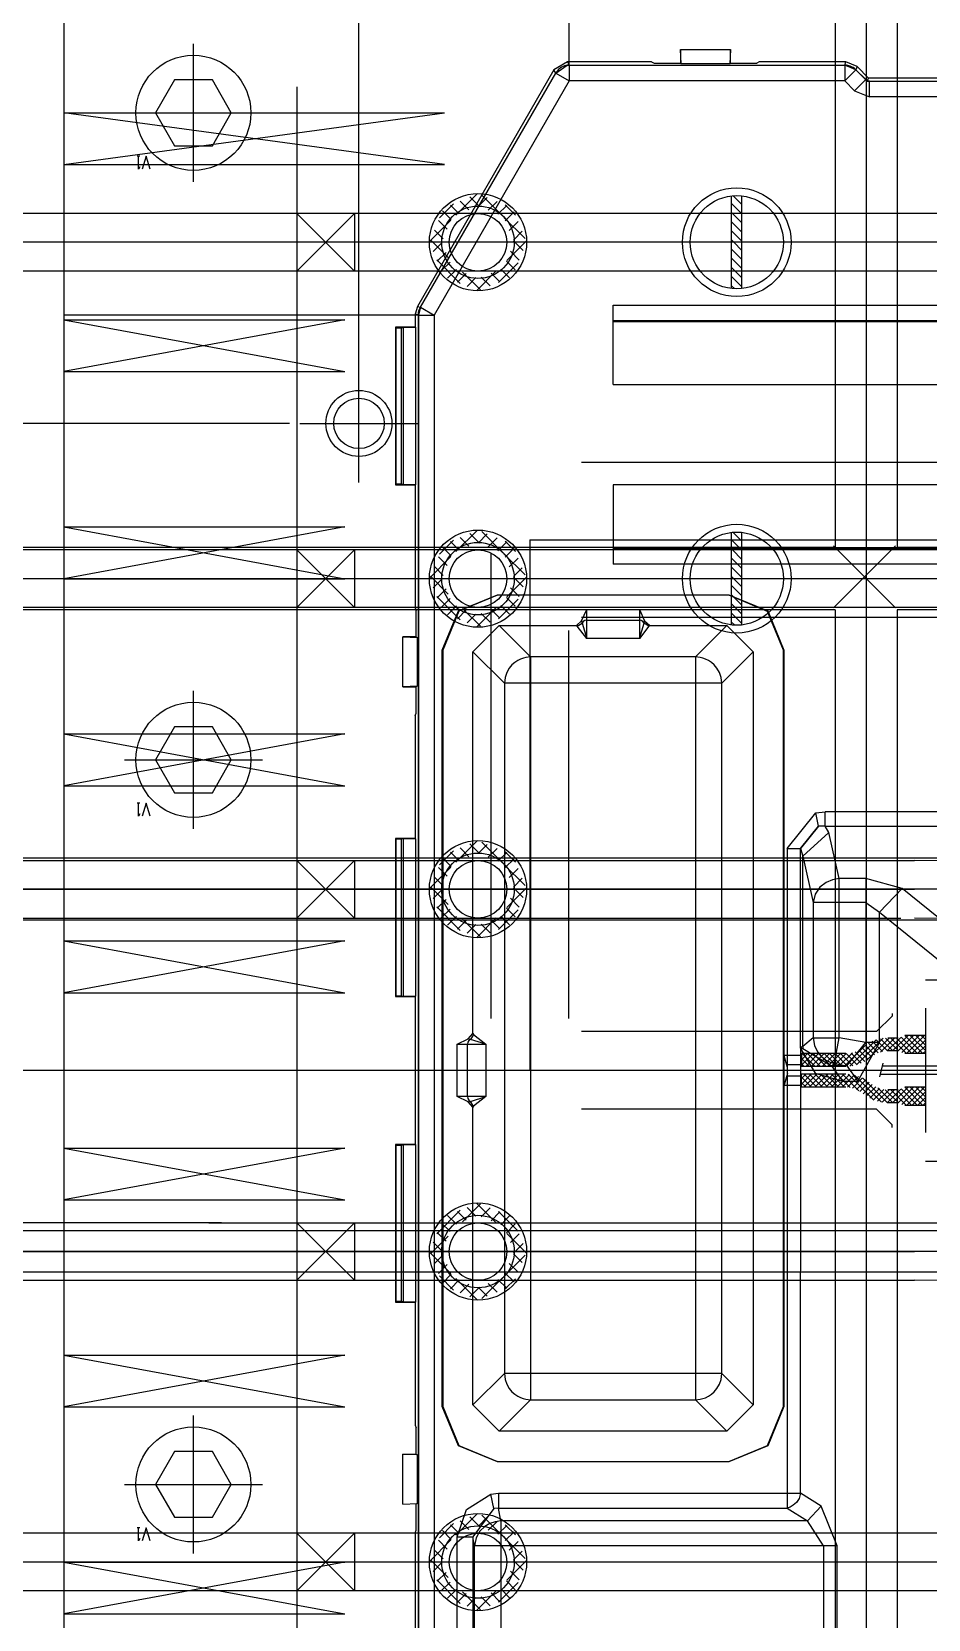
# Model space of a CAD drawing. Header units: millimetres. Extents: x -1 to 1014, y -756 to 757.
# Drawn here: x 741.8 to 788.4, y 267 to 349.3 of the extents above; entities that cross this region are included whole.
import ezdxf

# ---------------------------------------------------------------- set-up
doc = ezdxf.new("R2010")
doc.units = ezdxf.units.MM

# ---------------------------------------------------------------- blocks, each defined once
blk = doc.blocks.new('blockName2')
for points in [[(758.826, 332.098), (758.826, 410.377)], [(783.534, 405.569), (783.534, 322.582)], [(785.146, 405.569), (785.146, 231.002)], [(786.757, 405.569), (786.757, 322.582)], [(769.742, 347.618), (769.742, 363.942)], [(743.518, 358.57), (743.518, 231.002)], [(750.232, 341.561), (750.232, 348.723)], [(769.648, 347.78), (768.94, 347.372)], [(769.742, 347.618), (769.688, 347.616), (769.629, 347.61), (769.564, 347.598), (769.493, 347.579), (769.419, 347.551), (769.341, 347.512), (769.261, 347.461), (769.182, 347.395), (769.105, 347.312), (769.034, 347.209)], [(769.034, 347.209), (769.63, 347.61)], [(769.63, 347.61), (769.742, 347.618)], [(774.013, 347.78), (769.648, 347.78)], [(769.648, 347.78), (769.742, 347.618)], [(769.742, 347.618), (784.032, 347.618)], [(769.742, 347.618), (769.742, 346.8)], [(769.742, 347.618), (784.032, 347.618)], [(774.013, 347.78), (774.145, 347.728)], [(774.145, 347.728), (775.508, 347.728)], [(775.51, 348.42), (775.508, 347.728)], [(775.545, 347.678), (775.508, 347.728)], [(775.51, 348.42), (778.102, 348.42)], [(775.545, 347.678), (775.51, 348.42)], [(778.067, 347.678), (775.545, 347.678)], [(778.102, 348.42), (778.067, 347.678)], [(778.105, 347.728), (778.067, 347.678)], [(778.105, 347.728), (778.102, 348.42)], [(778.105, 347.728), (779.468, 347.728)], [(779.599, 347.78), (779.468, 347.728)], [(784.1, 347.78), (779.599, 347.78)], [(784.032, 347.618), (784.1, 347.78)], [(784.611, 347.377), (784.538, 347.442), (784.464, 347.494), (784.392, 347.534), (784.322, 347.564), (784.256, 347.586), (784.193, 347.602), (784.135, 347.611), (784.082, 347.616), (784.032, 347.618)], [(784.032, 347.618), (784.032, 346.8)], [(784.611, 347.377), (784.032, 347.618)], [(784.679, 347.54), (784.1, 347.78)], [(751.217, 343.437), (752.201, 345.142), (751.217, 346.847), (749.248, 346.847), (748.263, 345.142), (749.248, 343.437), (751.217, 343.437)], [(768.94, 347.372), (761.856, 335.101)], [(762.018, 335.057), (769.034, 347.209)], [(762.018, 335.057), (769.034, 347.209)], [(769.742, 346.8), (762.726, 334.649)], [(769.034, 347.209), (768.94, 347.372)], [(769.034, 347.209), (769.742, 346.8)], [(784.032, 346.8), (769.742, 346.8)], [(784.611, 347.377), (784.032, 346.8)], [(784.544, 346.287), (784.032, 346.8)], [(785.123, 346.864), (784.544, 346.287)], [(784.679, 347.54), (784.611, 347.377)], [(784.611, 347.377), (785.123, 346.864)], [(784.611, 347.377), (785.203, 346.784)], [(785.27, 346.946), (784.679, 347.54)], [(785.123, 346.864), (785.2, 346.777)], [(785.2, 346.777), (785.123, 346.864)], [(785.2, 346.777), (785.27, 346.946)], [(785.2, 346.777), (785.316, 346.784)], [(785.2, 346.777), (785.203, 346.784)], [(785.316, 346.784), (785.2, 346.777)], [(785.203, 346.784), (799.002, 346.784)], [(798.935, 346.946), (785.27, 346.946)], [(785.316, 346.784), (798.889, 346.784)], [(785.316, 345.966), (785.316, 346.784)], [(755.603, 346.485), (755.603, 243.087)], [(784.544, 346.287), (785.316, 345.966)], [(798.889, 345.966), (785.316, 345.966)], [(743.518, 342.456), (763.271, 345.142)], [(763.271, 342.456), (743.518, 345.142)], [(743.518, 345.142), (763.271, 345.142)], [(746.651, 345.142), (753.813, 345.142)], [(747.446, 342.893), (747.311, 342.893)], [(747.446, 342.333), (747.379, 342.221), (747.379, 342.893)], [(747.983, 342.221), (747.781, 342.893), (747.58, 342.221)], [(743.518, 342.456), (763.271, 342.456)], [(763.739, 340.428), (763.003, 339.692)], [(764.028, 339.904), (763.573, 340.359)], [(764.955, 340.931), (763.856, 339.833)], [(764.531, 340.112), (764.076, 340.567)], [(765.079, 340.276), (764.58, 340.776)], [(765.487, 340.751), (765.032, 340.296)], [(766.295, 339.773), (765.196, 340.871)], [(765.99, 340.542), (765.535, 340.087)], [(766.494, 340.334), (766.039, 339.879)], [(766.943, 339.837), (766.412, 340.368)], [(778.163, 336.026), (778.163, 340.83)], [(778.685, 339.921), (778.163, 340.443)], [(778.7, 340.381), (778.251, 340.83)], [(778.7, 336.026), (778.7, 340.83)], [(755.603, 339.921), (702.696, 339.921)], [(930.171, 339.921), (755.603, 339.921)], [(758.59, 336.935), (755.603, 339.921)], [(755.603, 336.935), (758.59, 339.921)], [(755.603, 339.921), (755.603, 336.935)], [(758.59, 339.921), (758.59, 336.935)], [(763.598, 339.575), (762.5, 338.476)], [(763.403, 339.104), (762.948, 339.559)], [(763.612, 339.607), (763.157, 340.062)], [(767.447, 338.621), (766.348, 339.719)], [(766.875, 340.002), (766.42, 339.547)], [(767.083, 339.499), (766.628, 339.044)], [(778.21, 339.921), (778.163, 339.968)], [(778.7, 338.956), (778.163, 339.493)], [(778.7, 339.431), (778.21, 339.921)], [(778.7, 339.906), (778.685, 339.921)], [(763.455, 337.628), (762.531, 338.552)], [(763.195, 338.6), (762.74, 339.055)], [(767.292, 338.995), (766.837, 338.54)], [(778.7, 338.481), (778.163, 339.019)], [(755.603, 338.428), (697.06, 338.428)], [(930.171, 338.428), (754.11, 338.428)], [(763.135, 338.399), (762.68, 337.944)], [(763.344, 337.896), (762.889, 337.441)], [(767.5, 338.492), (766.492, 337.483)], [(767.143, 337.501), (766.688, 337.956)], [(767.351, 338.004), (766.852, 338.504)], [(778.279, 338.428), (778.163, 338.544)], [(778.7, 337.532), (778.163, 338.069)], [(778.7, 338.007), (778.279, 338.428)], [(755.603, 336.935), (702.696, 336.935)], [(930.171, 336.935), (755.603, 336.935)], [(764.086, 336.284), (762.86, 337.511)], [(763.552, 337.392), (763.097, 336.937)], [(763.884, 337.012), (763.429, 336.557)], [(765.948, 336.939), (764.939, 335.931)], [(767.087, 337.366), (766.065, 336.344)], [(766.638, 336.581), (766.183, 337.036)], [(766.934, 336.997), (766.479, 337.452)], [(778.7, 337.057), (778.163, 337.594)], [(778.348, 336.935), (778.163, 337.12)], [(778.7, 336.582), (778.348, 336.935)], [(764.387, 336.803), (763.932, 336.348)], [(765.127, 335.956), (764.204, 336.879)], [(764.891, 336.594), (764.436, 336.139)], [(765.631, 336.164), (765.176, 336.619)], [(766.134, 336.373), (765.679, 336.828)], [(778.7, 336.108), (778.163, 336.645)], [(778.307, 336.026), (778.163, 336.17)], [(761.909, 334.649), (743.518, 334.649)], [(761.856, 335.101), (761.746, 334.692)], [(761.746, 334.692), (761.746, 334.026)], [(761.909, 334.649), (761.746, 334.692)], [(761.856, 335.101), (762.018, 335.057)], [(761.909, 334.649), (761.921, 334.791), (761.958, 334.928), (762.018, 335.057)], [(762.018, 335.057), (761.909, 334.649)], [(761.909, 250.412), (761.909, 334.649)], [(761.909, 334.649), (762.726, 334.649)], [(761.909, 334.649), (761.909, 250.412)], [(762.018, 335.057), (762.726, 334.649)], [(762.726, 334.649), (762.726, 250.412)], [(772.013, 335.164), (812.661, 335.164)], [(772.013, 331.046), (772.013, 335.164)], [(743.518, 334.399), (758.094, 334.399)], [(758.094, 334.399), (743.518, 331.714)], [(743.518, 334.399), (758.094, 331.714)], [(760.718, 334.026), (760.718, 325.835)], [(760.718, 334.026), (760.751, 333.993)], [(761.746, 334.026), (760.718, 334.026)], [(760.751, 325.868), (760.751, 333.993)], [(760.751, 333.993), (761.034, 333.993)], [(761.034, 333.993), (761.129, 334.016)], [(761.034, 325.868), (761.034, 333.993)], [(761.129, 325.844), (761.129, 334.016)], [(761.129, 334.016), (761.765, 334.016)], [(761.746, 334.026), (761.765, 334.016)], [(761.765, 334.016), (761.765, 325.844)], [(811.875, 334.348), (772.013, 334.348)], [(772.013, 334.309), (812.035, 334.309)], [(758.826, 325.958), (758.826, 332.098)], [(743.518, 331.714), (758.094, 331.714)], [(772.013, 331.046), (812.035, 331.046)], [(755.219, 329.028), (676.525, 329.028)], [(755.757, 329.028), (761.896, 329.028)], [(770.375, 327.014), (943.599, 327.014)], [(760.751, 325.868), (760.718, 325.835)], [(760.718, 325.835), (761.746, 325.835)], [(761.034, 325.868), (760.751, 325.868)], [(761.129, 325.844), (761.034, 325.868)], [(761.765, 325.844), (761.129, 325.844)], [(761.765, 325.844), (761.746, 325.835)], [(761.746, 325.835), (761.746, 319.454)], [(812.035, 325.836), (772.013, 325.836)], [(772.013, 325.836), (772.013, 321.718)], [(743.518, 323.657), (758.094, 323.657)], [(758.094, 323.657), (743.518, 320.971)], [(743.518, 323.657), (758.094, 320.971)], [(763.739, 322.971), (763.003, 322.235)], [(764.028, 322.447), (763.573, 322.902)], [(764.955, 323.475), (763.856, 322.376)], [(764.531, 322.656), (764.076, 323.111)], [(765.079, 322.82), (764.58, 323.319)], [(765.487, 323.294), (765.032, 322.839)], [(766.295, 322.316), (765.196, 323.415)], [(765.99, 323.086), (765.535, 322.631)], [(766.943, 322.38), (766.412, 322.911)], [(767.689, 322.985), (943.599, 322.985)], [(767.689, 322.985), (767.689, 295.457)], [(778.163, 318.569), (778.163, 323.373)], [(778.685, 322.464), (778.163, 322.986)], [(778.7, 322.924), (778.251, 323.373)], [(778.7, 318.569), (778.7, 323.373)], [(783.534, 322.582), (695.176, 322.582)], [(755.603, 322.464), (702.696, 322.464)], [(930.171, 322.464), (755.603, 322.464)], [(758.59, 319.478), (755.603, 322.464)], [(755.603, 319.478), (758.59, 322.464)], [(755.603, 322.464), (755.603, 319.478)], [(758.59, 322.464), (758.59, 319.478)], [(763.598, 322.118), (762.5, 321.02)], [(763.403, 321.647), (762.948, 322.102)], [(763.612, 322.151), (763.157, 322.606)], [(765.675, 322.314), (765.675, 298.143)], [(766.494, 322.877), (766.039, 322.422)], [(767.447, 321.164), (766.348, 322.263)], [(766.875, 322.546), (766.42, 322.091)], [(812.035, 322.573), (772.013, 322.573)], [(772.013, 322.534), (811.875, 322.534)], [(778.21, 322.464), (778.163, 322.511)], [(778.7, 321.974), (778.21, 322.464)], [(778.7, 322.449), (778.685, 322.464)], [(786.667, 319.45), (783.444, 322.673)], [(783.444, 319.45), (786.667, 322.673)], [(899.017, 322.582), (786.757, 322.582)], [(763.195, 321.143), (762.74, 321.598)], [(767.083, 322.042), (766.628, 321.587)], [(767.292, 321.538), (766.837, 321.083)], [(812.661, 321.718), (772.013, 321.718)], [(778.7, 321.5), (778.163, 322.037)], [(778.7, 321.025), (778.163, 321.562)], [(900.629, 320.971), (695.176, 320.971)], [(755.603, 320.971), (697.06, 320.971)], [(743.518, 320.971), (758.094, 320.971)], [(930.171, 320.971), (754.11, 320.971)], [(763.455, 320.171), (762.531, 321.095)], [(763.135, 320.943), (762.68, 320.488)], [(763.344, 320.439), (762.889, 319.984)], [(767.5, 321.035), (766.492, 320.027)], [(767.143, 320.044), (766.688, 320.499)], [(767.351, 320.548), (766.852, 321.047)], [(778.279, 320.971), (778.163, 321.087)], [(778.7, 320.075), (778.163, 320.612)], [(778.7, 320.55), (778.279, 320.971)], [(764.086, 318.828), (762.86, 320.054)], [(763.552, 319.936), (763.097, 319.48)], [(763.146, 317.267), (763.986, 319.295), (766.014, 320.135)], [(766.014, 320.108), (764.004, 319.277), (763.172, 317.267)], [(766.014, 320.135), (778.012, 320.135)], [(766.014, 320.108), (766.014, 320.135)], [(778.012, 320.108), (766.014, 320.108)], [(767.087, 319.909), (766.065, 318.887)], [(766.934, 319.54), (766.479, 319.995)], [(778.012, 320.135), (780.04, 319.295), (780.88, 317.267)], [(778.012, 320.135), (778.012, 320.108)], [(780.853, 317.267), (780.021, 319.276), (778.012, 320.108)], [(778.7, 319.6), (778.163, 320.138)], [(778.348, 319.478), (778.163, 319.663)], [(783.534, 319.36), (695.176, 319.36)], [(755.603, 319.478), (702.696, 319.478)], [(930.171, 319.478), (755.603, 319.478)], [(761.746, 319.454), (761.799, 319.322)], [(761.799, 317.959), (761.799, 319.322)], [(763.884, 319.555), (763.429, 319.1)], [(764.387, 319.346), (763.932, 318.891)], [(765.127, 318.499), (764.204, 319.422)], [(764.891, 319.138), (764.436, 318.683)], [(765.948, 319.482), (764.939, 318.474)], [(765.631, 318.708), (765.176, 319.163)], [(766.134, 318.916), (765.679, 319.371)], [(766.638, 319.125), (766.183, 319.58)], [(770.107, 318.539), (770.379, 318.792)], [(838.185, 318.957), (770.375, 318.957)], [(770.379, 318.792), (770.65, 319.365)], [(770.379, 318.792), (770.402, 318.665)], [(770.65, 318.823), (770.549, 318.804), (770.462, 318.748), (770.402, 318.665)], [(770.65, 319.365), (773.376, 319.365)], [(770.65, 317.872), (770.65, 319.365)], [(770.65, 318.823), (773.376, 318.823)], [(773.376, 319.365), (773.647, 318.792)], [(773.376, 319.365), (773.376, 317.872)], [(773.623, 318.665), (773.564, 318.748), (773.477, 318.804), (773.376, 318.823)], [(773.623, 318.665), (773.647, 318.792)], [(773.647, 318.792), (773.918, 318.539)], [(778.7, 318.651), (778.163, 319.188)], [(778.7, 319.126), (778.348, 319.478)], [(783.534, 319.36), (783.534, 232.613)], [(786.757, 319.36), (786.757, 229.39)], [(899.017, 319.36), (786.757, 319.36)], [(761.799, 317.959), (761.106, 317.957)], [(761.106, 315.365), (761.106, 317.957)], [(761.106, 317.957), (761.848, 317.922)], [(761.799, 317.959), (761.848, 317.922)], [(764.742, 317.179), (766.102, 318.539)], [(766.102, 318.539), (770.107, 318.539)], [(766.102, 318.539), (767.734, 316.907)], [(769.703, 318.285), (769.703, 298.143)], [(770.154, 318.506), (770.107, 318.539)], [(770.154, 318.506), (770.402, 318.665)], [(770.65, 317.871), (770.154, 318.506)], [(770.402, 318.665), (770.65, 317.872)], [(773.376, 317.872), (773.623, 318.665)], [(773.871, 318.506), (773.376, 317.871)], [(773.871, 318.506), (773.623, 318.665)], [(773.918, 318.539), (773.871, 318.506)], [(773.918, 318.539), (777.924, 318.539)], [(777.924, 318.539), (776.292, 316.907)], [(777.924, 318.539), (779.284, 317.179)], [(778.307, 318.569), (778.163, 318.713)], [(761.848, 317.922), (761.848, 315.4)], [(763.146, 278.009), (763.146, 317.267)], [(763.146, 317.267), (763.172, 317.267)], [(763.172, 317.267), (763.172, 278.009)], [(764.742, 297.363), (764.742, 317.179)], [(764.742, 317.179), (766.374, 315.547)], [(773.376, 317.871), (770.65, 317.871)], [(779.284, 317.179), (777.652, 315.547)], [(779.284, 317.179), (779.284, 278.097)], [(780.853, 278.009), (780.853, 317.267)], [(780.88, 317.267), (780.853, 317.267)], [(780.88, 317.267), (780.88, 278.009)], [(767.734, 316.907), (767.61, 316.901), (767.49, 316.884), (767.357, 316.852), (767.214, 316.801), (767.065, 316.728), (766.913, 316.627), (766.762, 316.494), (766.62, 316.322), (766.498, 316.109), (766.41, 315.85), (766.374, 315.547)], [(767.734, 316.907), (767.734, 278.37)], [(776.292, 316.907), (767.734, 316.907)], [(776.292, 316.907), (776.292, 278.37)], [(777.652, 315.547), (777.616, 315.85), (777.528, 316.108), (777.406, 316.321), (777.265, 316.492), (777.115, 316.625), (776.964, 316.726), (776.815, 316.8), (776.673, 316.85), (776.541, 316.883), (776.42, 316.9), (776.292, 316.907)], [(766.374, 315.547), (766.374, 279.729)], [(777.652, 315.547), (766.374, 315.547)], [(777.652, 279.729), (777.652, 315.547)], [(750.232, 307.99), (750.232, 315.153)], [(761.848, 315.4), (761.106, 315.365)], [(761.106, 315.365), (761.799, 315.363)], [(761.848, 315.4), (761.799, 315.363)], [(761.799, 314), (761.799, 315.363)], [(761.746, 313.868), (761.799, 314)], [(761.746, 313.868), (761.746, 307.488)], [(751.217, 309.866), (752.201, 311.571), (751.217, 313.277), (749.248, 313.277), (748.263, 311.571), (749.248, 309.866), (751.217, 309.866)], [(743.518, 312.914), (758.094, 312.914)], [(758.094, 312.914), (743.518, 310.229)], [(743.518, 312.914), (758.094, 310.229)], [(746.651, 311.571), (753.813, 311.571)], [(743.518, 310.229), (758.094, 310.229)], [(747.446, 309.322), (747.311, 309.322)], [(747.446, 308.762), (747.379, 308.651), (747.379, 309.322)], [(747.983, 308.651), (747.781, 309.322), (747.58, 308.651)], [(781.039, 306.967), (782.531, 308.814)], [(781.747, 306.967), (782.68, 308.121)], [(782.68, 308.121), (781.747, 306.967)], [(782.531, 308.814), (783.016, 308.865)], [(782.68, 308.121), (782.531, 308.814)], [(783.016, 308.124), (782.68, 308.121)], [(818.444, 308.865), (783.016, 308.865)], [(783.016, 308.124), (783.016, 308.865)], [(783.208, 307.8), (783.016, 308.124)], [(783.016, 308.124), (817.628, 308.124)], [(760.718, 307.488), (760.718, 299.296)], [(760.751, 307.454), (760.718, 307.488)], [(761.746, 307.488), (760.718, 307.488)], [(760.751, 299.33), (760.751, 307.454)], [(761.034, 307.454), (760.751, 307.454)], [(761.129, 307.478), (761.034, 307.454)], [(761.034, 299.33), (761.034, 307.454)], [(761.129, 299.306), (761.129, 307.478)], [(761.765, 307.478), (761.129, 307.478)], [(761.746, 307.488), (761.765, 307.478)], [(761.765, 307.478), (761.765, 299.306)], [(764.955, 307.361), (763.856, 306.262)], [(766.295, 306.202), (765.196, 307.301)], [(781.853, 306.565), (783.208, 307.8)], [(783.748, 305.406), (783.208, 307.8)], [(790.248, 306.468), (695.176, 306.468)], [(763.739, 306.857), (763.003, 306.121)], [(763.612, 306.037), (763.157, 306.492)], [(764.028, 306.333), (763.573, 306.788)], [(764.531, 306.542), (764.076, 306.997)], [(765.079, 306.706), (764.58, 307.205)], [(765.487, 307.18), (765.032, 306.725)], [(765.99, 306.972), (765.535, 306.517)], [(766.494, 306.763), (766.039, 306.308)], [(766.943, 306.266), (766.412, 306.797)], [(766.875, 306.432), (766.42, 305.977)], [(781.039, 306.967), (781.039, 272.745)], [(781.039, 306.967), (781.747, 306.967)], [(781.747, 306.968), (781.853, 306.565)], [(781.747, 296.664), (781.747, 306.968)], [(781.853, 296.704), (781.853, 306.565)], [(781.853, 306.565), (782.392, 304.171)], [(702.696, 306.35), (787.653, 306.35)], [(758.59, 303.364), (755.603, 306.35)], [(755.603, 303.364), (758.59, 306.35)], [(755.603, 306.35), (755.603, 303.364)], [(758.59, 306.35), (758.59, 303.364)], [(763.598, 306.004), (762.5, 304.906)], [(763.403, 305.533), (762.948, 305.988)], [(767.447, 305.05), (766.348, 306.149)], [(767.083, 305.928), (766.628, 305.473)], [(930.171, 306.05), (787.653, 306.35)], [(695.176, 304.857), (787.653, 304.857)], [(893.914, 304.857), (695.176, 304.857)], [(763.455, 304.057), (762.531, 304.981)], [(763.135, 304.829), (762.68, 304.374)], [(763.195, 305.03), (762.74, 305.485)], [(767.5, 304.921), (766.492, 303.913)], [(767.292, 305.425), (766.837, 304.97)], [(767.351, 304.434), (766.852, 304.933)], [(783.748, 305.406), (783.404, 305.352), (783.07, 305.214), (782.751, 304.969), (782.5, 304.607), (782.392, 304.171)], [(783.748, 297.153), (783.748, 305.406)], [(785.131, 305.406), (783.748, 305.406)], [(787.02, 304.898), (785.131, 305.406)], [(785.131, 305.406), (785.131, 296.897)], [(787.02, 304.898), (785.839, 303.662)], [(792.135, 300.767), (787.02, 304.898)], [(930.171, 304.857), (787.653, 304.857)], [(763.344, 304.325), (762.889, 303.87)], [(767.143, 303.93), (766.688, 304.385)], [(782.392, 304.171), (782.392, 297.153)], [(785.131, 304.171), (782.392, 304.171)], [(785.131, 304.171), (785.839, 303.662)], [(790.248, 303.246), (695.176, 303.246)], [(702.696, 303.364), (786.941, 303.364)], [(764.086, 302.714), (762.86, 303.94)], [(763.552, 303.822), (763.097, 303.367)], [(763.884, 303.441), (763.429, 302.986)], [(764.387, 303.232), (763.932, 302.777)], [(765.127, 302.385), (764.204, 303.309)], [(765.948, 303.368), (764.939, 302.36)], [(766.134, 302.802), (765.679, 303.257)], [(767.087, 303.796), (766.065, 302.774)], [(766.638, 303.011), (766.183, 303.466)], [(766.934, 303.427), (766.479, 303.882)], [(785.839, 296.897), (785.839, 303.662)], [(785.839, 303.662), (790.954, 299.531)], [(930.171, 303.123), (787.653, 303.364)], [(764.891, 303.024), (764.436, 302.569)], [(765.631, 302.594), (765.176, 303.049)], [(743.518, 302.172), (758.094, 302.172)], [(758.094, 302.172), (743.518, 299.486)], [(743.518, 302.172), (758.094, 299.486)], [(788.234, 300.157), (789.846, 300.157)], [(788.234, 300.157), (789.846, 300.157)], [(743.518, 299.486), (758.094, 299.486)], [(760.718, 299.296), (760.751, 299.33)], [(760.718, 299.296), (761.746, 299.296)], [(760.751, 299.33), (761.034, 299.33)], [(761.034, 299.33), (761.129, 299.306)], [(761.129, 299.306), (761.765, 299.306)], [(761.765, 299.306), (761.746, 299.296)], [(761.746, 299.296), (761.746, 291.619)], [(785.683, 297.471), (786.488, 298.277)], [(785.683, 297.471), (786.488, 298.277)], [(786.488, 298.412), (786.488, 298.277)], [(786.488, 298.412), (786.488, 298.277)], [(788.235, 292.234), (788.235, 298.68)], [(764.489, 297.092), (764.742, 297.363)], [(764.742, 297.363), (764.774, 297.316)], [(780.587, 297.471), (770.375, 297.472)], [(785.683, 297.471), (780.587, 297.471)], [(785.683, 297.471), (780.587, 297.471)], [(763.915, 296.82), (764.489, 297.092)], [(763.915, 296.82), (765.409, 296.82)], [(763.915, 294.094), (763.915, 296.82)], [(764.616, 297.068), (764.532, 297.008), (764.477, 296.922), (764.458, 296.82)], [(764.458, 294.094), (764.458, 296.82)], [(764.616, 297.068), (764.489, 297.092)], [(764.774, 297.316), (764.616, 297.068)], [(765.409, 296.82), (764.616, 297.068)], [(764.774, 297.316), (765.409, 296.82)], [(765.409, 296.82), (765.409, 294.094)], [(781.853, 296.704), (781.747, 296.664)], [(781.747, 296.664), (781.834, 296.606)], [(781.751, 296.537), (781.747, 296.664)], [(781.747, 273.514), (781.752, 296.556)], [(781.858, 296.6), (781.752, 296.536)], [(781.754, 296.557), (782.495, 295.307), (783.916, 294.9)], [(782.392, 297.153), (781.853, 296.704)], [(781.853, 296.704), (781.858, 296.6)], [(781.858, 296.6), (783.356, 295.7)], [(782.392, 297.153), (782.458, 296.747), (782.614, 296.419), (782.821, 296.171), (783.049, 295.996), (783.279, 295.884), (783.501, 295.82)], [(782.392, 297.153), (783.748, 297.153)], [(783.507, 295.851), (783.748, 297.153)], [(785.131, 296.897), (783.748, 297.153)], [(785.104, 296.76), (784.002, 295.659)], [(784.152, 295.7), (785.131, 296.897)], [(785.672, 297.043), (784.298, 295.669)], [(786.035, 297.121), (784.651, 295.737)], [(784.712, 294.9), (785.839, 296.897)], [(785.418, 296.155), (784.942, 296.632)], [(785.585, 296.273), (785.101, 296.758)], [(785.839, 296.897), (785.131, 296.897)], [(786.334, 297.136), (785.167, 295.968)], [(785.775, 296.368), (785.274, 296.869)], [(785.994, 296.434), (785.463, 296.965)], [(786.249, 296.464), (785.67, 297.043)], [(786.619, 297.136), (785.891, 296.408)], [(786.534, 296.464), (785.898, 297.1)], [(786.819, 296.464), (786.151, 297.132)], [(786.94, 297.172), (786.232, 296.464)], [(786.805, 297.136), (786.275, 297.136)], [(787.238, 296.33), (786.432, 297.136)], [(787.323, 297.27), (786.517, 296.464)], [(787.522, 296.33), (786.717, 297.136)], [(787.608, 297.27), (786.802, 296.464)], [(787.807, 296.33), (786.955, 297.182)], [(787.893, 297.27), (787.003, 296.381)], [(788.092, 296.33), (787.152, 297.27)], [(788.235, 297.27), (787.16, 297.27)], [(788.177, 297.27), (787.238, 296.33)], [(788.235, 296.472), (787.437, 297.27)], [(788.235, 297.042), (787.522, 296.33)], [(788.235, 296.757), (787.722, 297.27)], [(788.235, 296.757), (787.807, 296.33)], [(788.235, 297.042), (788.007, 297.27)], [(781.073, 295.611), (780.859, 296.332)], [(781.789, 296.236), (780.888, 296.236)], [(781.789, 295.753), (781.031, 295.753)], [(784.094, 296.33), (781.789, 296.33)], [(781.789, 296.33), (781.789, 295.659)], [(782.395, 296.33), (781.789, 295.724)], [(782.11, 296.33), (781.789, 296.009)], [(781.825, 296.33), (781.789, 296.294)], [(782.212, 295.659), (781.789, 296.081)], [(781.927, 295.659), (781.789, 295.797)], [(782.497, 295.659), (781.825, 296.33)], [(782.68, 296.33), (782.008, 295.659)], [(782.782, 295.659), (782.11, 296.33)], [(782.965, 296.33), (782.293, 295.659)], [(783.066, 295.659), (782.395, 296.33)], [(783.25, 296.33), (782.578, 295.659)], [(783.351, 295.659), (782.68, 296.33)], [(783.534, 296.33), (782.863, 295.659)], [(783.636, 295.659), (782.965, 296.33)], [(783.819, 296.33), (783.148, 295.659)], [(783.921, 295.659), (783.25, 296.33)], [(783.356, 295.7), (783.501, 295.82)], [(784.104, 296.33), (783.433, 295.659)], [(783.501, 295.82), (783.507, 295.851)], [(783.501, 295.82), (784.152, 295.7)], [(784.203, 295.662), (783.534, 296.33)], [(784.432, 296.374), (783.718, 295.659)], [(784.457, 295.692), (783.819, 296.33)], [(784.686, 295.748), (784.104, 296.33)], [(784.894, 295.825), (784.362, 296.357)], [(785.085, 295.919), (784.582, 296.422)], [(785.259, 296.03), (784.774, 296.515)], [(786.013, 295.84), (785.832, 295.117)], [(786.805, 296.464), (786.275, 296.464)], [(788.235, 296.33), (787.16, 296.33)], [(788.235, 296.472), (788.092, 296.33)], [(767.689, 295.457), (671.154, 295.457)], [(950.313, 295.457), (767.689, 295.457)], [(781.073, 295.303), (780.859, 294.582)], [(781.789, 295.162), (781.031, 295.162)], [(784.094, 295.659), (781.789, 295.659)], [(781.789, 294.584), (781.789, 295.256)], [(784.094, 295.256), (781.789, 295.256)], [(782.297, 295.256), (781.789, 294.748)], [(782.012, 295.256), (781.789, 295.032)], [(782.31, 294.584), (781.789, 295.105)], [(782.582, 295.256), (781.911, 294.584)], [(782.594, 294.584), (781.923, 295.256)], [(782.867, 295.256), (782.196, 294.584)], [(782.879, 294.584), (782.208, 295.256)], [(783.152, 295.256), (782.48, 294.584)], [(783.164, 294.584), (782.493, 295.256)], [(783.437, 295.256), (782.765, 294.584)], [(783.449, 294.584), (782.778, 295.256)], [(783.721, 295.256), (783.05, 294.584)], [(783.734, 294.584), (783.062, 295.256)], [(784.006, 295.256), (783.335, 294.584)], [(784.019, 294.584), (783.347, 295.256)], [(783.356, 295.7), (783.916, 294.9)], [(784.152, 295.7), (783.356, 295.7)], [(784.282, 295.247), (783.62, 294.584)], [(784.323, 294.565), (783.632, 295.256)], [(784.529, 295.208), (783.905, 294.584)], [(783.916, 294.9), (784.712, 294.9)], [(784.773, 294.4), (783.917, 295.256)], [(784.152, 295.7), (784.712, 294.9)], [(784.751, 295.146), (784.186, 294.581)], [(785.54, 293.918), (784.205, 295.253)], [(784.953, 295.063), (784.431, 294.541)], [(785.935, 293.808), (784.536, 295.207)], [(785.138, 294.964), (784.642, 294.467)], [(786.248, 293.779), (784.974, 295.053)], [(788.235, 295.242), (785.863, 295.242)], [(788.235, 295.672), (785.971, 295.672)], [(791.457, 295.672), (788.235, 295.672)], [(791.457, 295.242), (788.235, 295.242)], [(764.489, 293.823), (763.915, 294.094)], [(765.409, 294.094), (763.915, 294.094)], [(764.458, 294.094), (764.477, 293.993), (764.532, 293.907), (764.616, 293.847)], [(764.616, 293.847), (765.409, 294.094)], [(765.409, 294.094), (764.774, 293.599)], [(781.789, 294.678), (780.888, 294.678)], [(782.025, 294.584), (781.789, 294.82)], [(784.094, 294.584), (781.789, 294.584)], [(785.308, 294.848), (784.826, 294.367)], [(785.466, 294.721), (784.988, 294.244)], [(785.64, 294.61), (785.151, 294.122)], [(785.838, 294.523), (785.329, 294.015)], [(786.066, 294.467), (785.523, 293.924)], [(786.334, 294.45), (785.736, 293.852)], [(786.534, 293.779), (785.759, 294.553)], [(786.619, 294.45), (785.971, 293.802)], [(786.819, 293.778), (786.14, 294.457)], [(786.94, 294.487), (786.233, 293.779)], [(786.805, 294.45), (786.275, 294.45)], [(787.238, 293.644), (786.432, 294.45)], [(787.323, 294.584), (786.517, 293.779)], [(787.522, 293.644), (786.717, 294.45)], [(787.608, 294.584), (786.802, 293.779)], [(787.807, 293.644), (786.955, 294.496)], [(787.893, 294.584), (787.003, 293.695)], [(788.092, 293.644), (787.152, 294.584)], [(788.235, 294.584), (787.16, 294.584)], [(788.177, 294.584), (787.238, 293.644)], [(788.235, 293.787), (787.437, 294.584)], [(788.235, 294.357), (787.522, 293.644)], [(788.235, 294.072), (787.722, 294.584)], [(788.235, 294.072), (787.807, 293.644)], [(788.235, 294.357), (788.007, 294.584)], [(764.489, 293.823), (764.616, 293.847)], [(764.742, 293.552), (764.489, 293.823)], [(764.774, 293.599), (764.616, 293.847)], [(764.774, 293.599), (764.742, 293.552)], [(764.742, 278.097), (764.742, 293.552)], [(780.587, 293.443), (770.375, 293.443)], [(785.683, 293.439), (780.587, 293.439)], [(785.683, 293.439), (780.587, 293.439)], [(785.683, 293.439), (786.488, 292.633)], [(785.683, 293.439), (786.488, 292.633)], [(786.805, 293.779), (786.275, 293.779)], [(788.235, 293.644), (787.16, 293.644)], [(788.235, 293.787), (788.092, 293.644)], [(786.488, 292.499), (786.488, 292.633)], [(786.488, 292.499), (786.488, 292.633)], [(760.718, 291.619), (760.718, 283.427)], [(760.718, 291.619), (760.751, 291.585)], [(761.746, 291.619), (760.718, 291.619)], [(761.034, 291.585), (761.129, 291.609)], [(761.129, 283.437), (761.129, 291.609)], [(761.129, 291.609), (761.765, 291.609)], [(761.746, 291.619), (761.765, 291.609)], [(761.765, 291.609), (761.765, 283.437)], [(743.518, 291.429), (758.094, 291.429)], [(758.094, 291.429), (743.518, 288.743)], [(743.518, 291.429), (758.094, 288.743)], [(760.751, 283.461), (760.751, 291.585)], [(760.751, 291.585), (761.034, 291.585)], [(761.034, 283.461), (761.034, 291.585)], [(788.234, 290.753), (789.846, 290.753)], [(788.234, 290.753), (789.846, 290.753)], [(743.518, 288.743), (758.094, 288.743)], [(765.127, 288.53), (764.204, 287.606)], [(764.891, 287.891), (764.436, 288.346)], [(765.948, 287.546), (764.939, 288.555)], [(765.631, 288.321), (765.176, 287.866)], [(751.689, 287.551), (702.696, 287.551)], [(751.038, 287.551), (930.171, 287.551)], [(755.603, 287.551), (755.603, 284.564)], [(755.603, 284.564), (758.59, 287.551)], [(758.59, 284.564), (755.603, 287.551)], [(758.59, 287.551), (758.59, 284.564)], [(764.086, 288.201), (762.86, 286.975)], [(763.552, 287.093), (763.097, 287.548)], [(763.884, 287.474), (763.429, 287.929)], [(764.387, 287.683), (763.932, 288.138)], [(766.134, 288.113), (765.679, 287.658)], [(767.087, 287.119), (766.065, 288.141)], [(766.638, 287.904), (766.183, 287.449)], [(766.934, 287.488), (766.479, 287.033)], [(804.751, 287.132), (695.176, 287.132)], [(763.455, 286.857), (762.531, 285.934)], [(763.344, 286.59), (762.889, 287.045)], [(767.5, 285.994), (766.492, 287.002)], [(767.143, 286.985), (766.688, 286.53)], [(805.309, 286.058), (687.657, 286.058)], [(695.176, 286.058), (787.653, 286.058)], [(763.598, 284.911), (762.5, 286.009)], [(763.135, 286.086), (762.68, 286.541)], [(763.195, 285.885), (762.74, 285.43)], [(767.447, 285.865), (766.348, 284.766)], [(767.292, 285.49), (766.837, 285.945)], [(767.351, 286.481), (766.852, 285.982)], [(930.171, 286.058), (787.653, 286.058)], [(763.403, 285.382), (762.948, 284.927)], [(767.083, 284.987), (766.628, 285.442)], [(804.751, 284.983), (695.176, 284.983)], [(702.696, 284.564), (787.653, 284.564)], [(763.739, 284.058), (763.003, 284.794)], [(763.612, 284.878), (763.157, 284.423)], [(764.028, 284.582), (763.573, 284.127)], [(764.955, 283.554), (763.856, 284.653)], [(764.531, 284.373), (764.076, 283.918)], [(765.079, 284.209), (764.58, 283.71)], [(765.487, 283.735), (765.032, 284.19)], [(766.295, 284.713), (765.196, 283.614)], [(765.99, 283.943), (765.535, 284.398)], [(766.494, 284.152), (766.039, 284.607)], [(766.943, 284.649), (766.412, 284.118)], [(766.875, 284.483), (766.42, 284.938)], [(930.171, 284.327), (787.653, 284.564)], [(760.751, 283.461), (760.718, 283.427)], [(760.718, 283.427), (761.746, 283.427)], [(761.034, 283.461), (760.751, 283.461)], [(761.129, 283.437), (761.034, 283.461)], [(761.765, 283.437), (761.129, 283.437)], [(761.765, 283.437), (761.746, 283.427)], [(761.746, 283.427), (761.746, 277.047)], [(743.518, 280.686), (758.094, 280.686)], [(758.094, 280.686), (743.518, 278.001)], [(743.518, 280.686), (758.094, 278.001)], [(766.374, 279.729), (764.742, 278.097)], [(777.652, 279.729), (766.374, 279.729)], [(766.374, 279.729), (766.409, 279.427), (766.498, 279.168), (766.619, 278.955), (766.761, 278.784), (766.91, 278.651), (767.062, 278.55), (767.21, 278.477), (767.352, 278.426), (767.485, 278.394), (767.606, 278.376), (767.734, 278.37)], [(776.292, 278.37), (776.416, 278.376), (776.536, 278.393), (776.669, 278.425), (776.811, 278.475), (776.961, 278.549), (777.113, 278.649), (777.264, 278.783), (777.405, 278.954), (777.528, 279.168), (777.616, 279.426), (777.652, 279.729)], [(779.284, 278.097), (777.652, 279.729)], [(743.518, 278.001), (758.094, 278.001)], [(766.014, 275.142), (763.986, 275.981), (763.146, 278.009)], [(763.172, 278.009), (763.146, 278.009)], [(763.172, 278.009), (764.004, 276), (766.014, 275.168)], [(766.102, 276.738), (764.742, 278.097)], [(766.102, 276.738), (767.734, 278.37)], [(767.734, 278.37), (776.292, 278.37)], [(777.924, 276.738), (776.292, 278.37)], [(779.284, 278.097), (777.924, 276.738)], [(778.012, 275.168), (780.021, 276), (780.853, 278.009)], [(780.88, 278.009), (780.04, 275.981), (778.012, 275.142)], [(780.853, 278.009), (780.88, 278.009)], [(750.232, 270.391), (750.232, 277.554)], [(761.746, 277.047), (761.799, 276.915)], [(761.799, 275.552), (761.799, 276.915)], [(777.924, 276.738), (766.102, 276.738)], [(751.217, 272.267), (752.201, 273.972), (751.217, 275.678), (749.248, 275.678), (748.263, 273.972), (749.248, 272.267), (751.217, 272.267)], [(761.106, 275.55), (761.799, 275.552)], [(761.106, 272.958), (761.106, 275.55)], [(761.848, 275.515), (761.106, 275.55)], [(761.799, 275.552), (761.848, 275.515)], [(761.848, 275.515), (761.848, 272.993)], [(766.014, 275.168), (778.012, 275.168)], [(766.014, 275.142), (766.014, 275.168)], [(778.012, 275.142), (766.014, 275.142)], [(778.012, 275.168), (778.012, 275.142)], [(746.651, 273.972), (753.813, 273.972)], [(763.927, 271.249), (764.402, 272.68), (765.674, 273.477)], [(765.674, 273.477), (766.061, 273.514)], [(765.819, 272.724), (765.674, 273.477)], [(766.061, 273.514), (781.747, 273.514)], [(766.061, 273.514), (766.061, 272.745)], [(781.747, 273.514), (781.663, 273.248), (781.526, 273.039), (781.366, 272.89), (781.204, 272.796), (781.039, 272.745)], [(782.808, 272.846), (781.747, 273.514)], [(761.106, 272.958), (761.848, 272.993)], [(761.848, 272.993), (761.799, 272.956)], [(761.799, 271.593), (761.799, 272.956)], [(765.819, 272.724), (764.743, 271.249)], [(766.061, 272.745), (765.819, 272.724)], [(766.061, 272.745), (781.039, 272.745)], [(766.189, 272.077), (766.061, 272.745)], [(781.039, 272.745), (782.099, 272.077)], [(782.099, 272.077), (782.808, 272.846)], [(783.636, 270.796), (782.808, 272.846)], [(763.739, 271.944), (763.003, 271.208)], [(764.028, 271.42), (763.573, 271.875)], [(764.955, 272.447), (763.856, 271.349)], [(764.531, 271.628), (764.076, 272.083)], [(765.079, 271.792), (764.58, 272.292)], [(766.189, 272.077), (765.893, 272.04), (765.62, 271.947), (765.353, 271.787), (765.105, 271.545), (764.913, 271.21), (764.83, 270.796)], [(765.487, 272.267), (765.032, 271.812)], [(766.295, 271.289), (765.196, 272.387)], [(765.99, 272.058), (765.535, 271.603)], [(766.494, 271.85), (766.039, 271.395)], [(782.099, 272.077), (766.189, 272.077)], [(766.189, 272.077), (766.189, 264.37)], [(766.943, 271.353), (766.412, 271.884)], [(782.928, 270.796), (782.099, 272.077)], [(755.603, 271.437), (702.696, 271.437)], [(747.446, 271.723), (747.311, 271.723)], [(747.446, 271.163), (747.379, 271.051), (747.379, 271.723)], [(747.983, 271.051), (747.781, 271.723), (747.58, 271.051)], [(930.171, 271.437), (755.603, 271.437)], [(755.603, 271.437), (755.603, 268.451)], [(755.603, 268.451), (758.59, 271.437)], [(758.59, 268.451), (755.603, 271.437)], [(758.59, 271.437), (758.59, 268.451)], [(761.746, 271.461), (761.799, 271.593)], [(761.746, 271.461), (761.746, 265.08)], [(763.598, 271.091), (762.5, 269.992)], [(763.403, 270.62), (762.948, 271.075)], [(763.612, 271.123), (763.157, 271.578)], [(763.927, 257.2), (763.927, 271.249)], [(763.927, 271.249), (764.743, 271.249)], [(764.743, 271.249), (764.743, 257.539)], [(764.83, 270.796), (764.743, 271.249)], [(767.447, 270.137), (766.348, 271.235)], [(766.875, 271.518), (766.42, 271.063)], [(767.083, 271.015), (766.628, 270.56)], [(763.195, 270.116), (762.74, 270.571)], [(783.636, 270.796), (764.83, 270.796)], [(764.83, 264.37), (764.83, 270.796)], [(767.292, 270.511), (766.837, 270.056)], [(782.928, 270.796), (782.928, 263.662)], [(783.636, 264.37), (783.636, 270.796)], [(755.603, 269.944), (697.06, 269.944)], [(743.518, 269.944), (758.094, 269.944)], [(758.094, 269.944), (743.518, 267.258)], [(743.518, 269.944), (758.094, 267.258)], [(930.171, 269.944), (754.11, 269.944)], [(763.455, 269.144), (762.531, 270.068)], [(763.135, 269.915), (762.68, 269.46)], [(763.344, 269.412), (762.889, 268.957)], [(767.5, 270.008), (766.492, 268.999)], [(767.143, 269.017), (766.688, 269.472)], [(767.351, 269.52), (766.852, 270.02)], [(764.086, 267.8), (762.86, 269.027)], [(763.552, 268.908), (763.097, 268.453)], [(767.087, 268.882), (766.065, 267.86)], [(766.638, 268.097), (766.183, 268.552)], [(766.934, 268.513), (766.479, 268.968)], [(755.603, 268.451), (702.696, 268.451)], [(930.171, 268.451), (755.603, 268.451)], [(763.884, 268.528), (763.429, 268.072)], [(764.387, 268.319), (763.932, 267.864)], [(765.127, 267.472), (764.204, 268.395)], [(764.891, 268.11), (764.436, 267.655)], [(765.948, 268.455), (764.939, 267.447)], [(765.631, 267.68), (765.176, 268.135)], [(766.134, 267.889), (765.679, 268.344)], [(743.518, 267.258), (758.094, 267.258)]]:
    blk.add_lwpolyline(points)
for centre, radius in [((750.232, 345.142), 2.9844), ((778.432, 338.428), 2.8199), ((765.003, 338.428), 2.5234), ((765.003, 338.428), 1.88), ((778.432, 338.428), 2.4171), ((765.003, 338.428), 1.4932), ((758.826, 329.028), 1.7121), ((758.826, 329.028), 1.3093), ((778.432, 320.971), 2.8199), ((765.003, 320.971), 2.5234), ((778.432, 320.971), 2.4171), ((765.003, 320.971), 1.88), ((765.003, 320.971), 1.4932), ((750.232, 311.571), 2.9844), ((765.003, 304.857), 2.5234), ((765.003, 304.857), 1.88), ((765.003, 304.857), 1.4932), ((765.003, 286.058), 2.5234), ((765.003, 286.058), 1.88), ((765.003, 286.058), 1.4932), ((750.232, 273.972), 2.9844), ((765.003, 269.944), 2.5234), ((765.003, 269.944), 1.88), ((765.003, 269.944), 1.4932)]:
    blk.add_circle(centre, radius)

msp = doc.modelspace()

# ---------------------------------------------------------------- block references
msp.add_blockref('blockName2', (0, 0))

doc.saveas('drawing.dxf')
